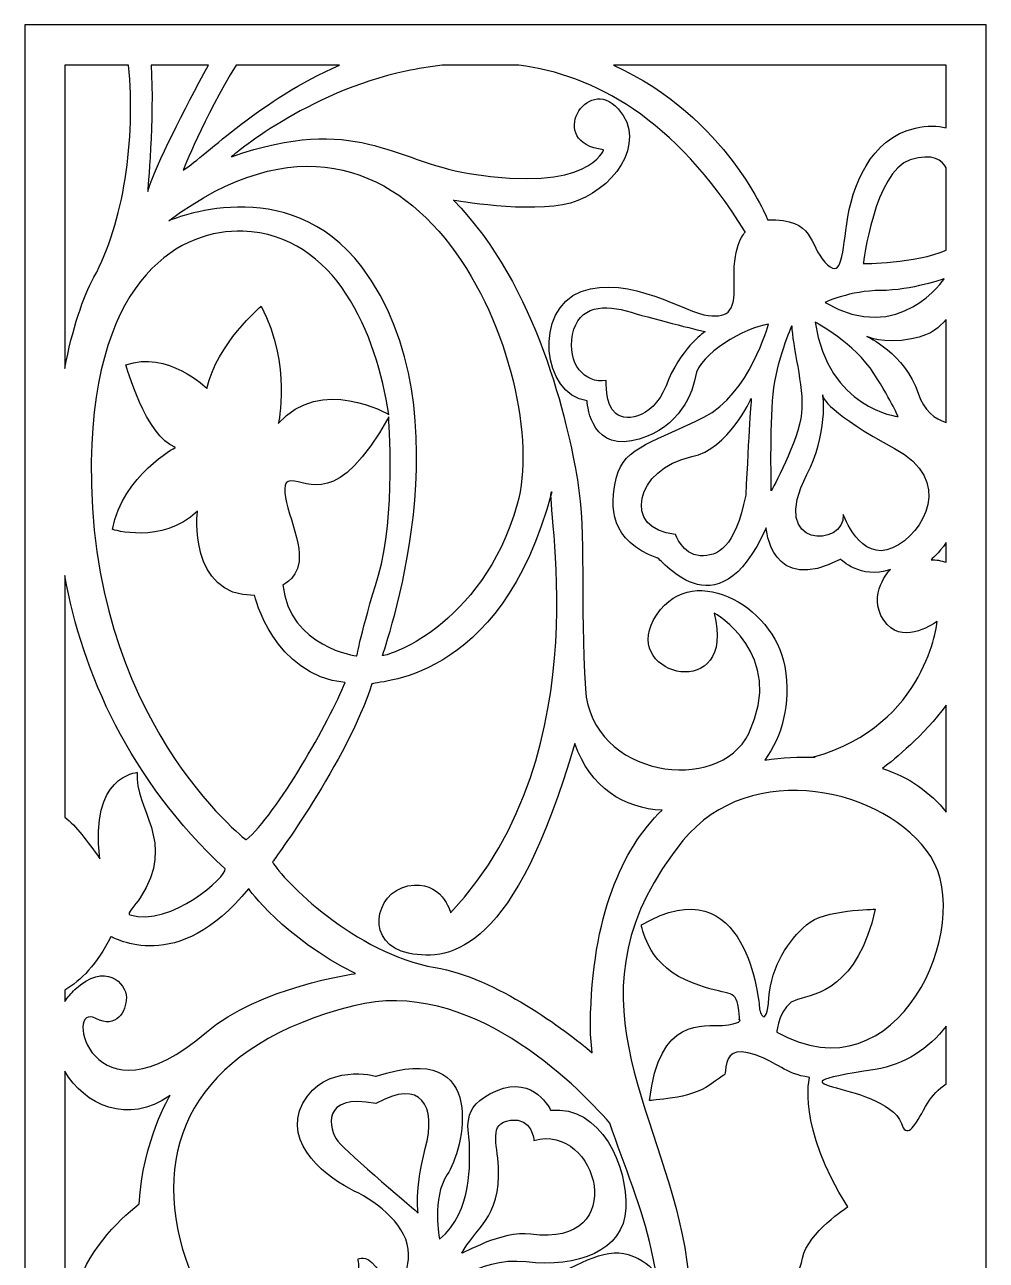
# Model space of a CAD drawing. Header units: centimetres. Extents: x -9.5 to 9.1, y -12.9 to 13.6.
# Drawn here: x -9.48 to -1.02, y 2.77 to 13.62 of the extents above; entities that cross this region are included whole.
import ezdxf

# ---------------------------------------------------------------- set-up
doc = ezdxf.new("R2010")
doc.units = ezdxf.units.CM
doc.header["$MEASUREMENT"] = 0
doc.layers.add('layer 1', color=7, linetype='Continuous')

msp = doc.modelspace()

# ---------------------------------------------------------------- linework, layer by layer
at = {"layer": 'layer 1', "color": 177}
for points, knots in [([(-9.48101, 13.62395), (-9.48101, 13.62395), (-8.61943, 13.62395), (-8.61943, 13.62395), (-8.61943, 13.62395), (-8.61943, 13.62395), (-8.42148, 13.62395), (-8.42148, 13.62395), (-8.42148, 13.62395), (-8.42148, 13.62395), (-7.6676, 13.62395), (-7.6676, 13.62395), (-7.6676, 13.62395), (-7.6676, 13.62395), (-7.38037, 13.62395), (-7.38037, 13.62395), (-7.38037, 13.62395), (-7.38037, 13.62395), (-1.02487, 13.62395), (-1.02487, 13.62395), (-1.02487, 13.62395), (-1.02487, 13.62395), (-1.02487, 12.44206), (-1.02487, 12.44206), (-1.02487, 12.44206), (-1.02487, 12.44206), (-1.02487, 11.17167), (-1.02487, 11.17167), (-1.02487, 11.17167), (-1.02487, 11.17167), (-1.02487, 10.15426), (-1.02487, 10.15426), (-1.02487, 10.15426), (-1.02487, 10.15426), (-1.02487, 9.84898), (-1.02487, 9.84898), (-1.02487, 9.84898), (-1.02487, 9.84898), (-1.02487, 3.67376), (-1.02487, 3.67376), (-1.02487, 3.67376), (-1.02487, 3.67376), (-1.02487, 3.11255), (-1.02487, 3.11255), (-1.02487, 3.11255), (-1.02487, 3.11255), (-1.02487, 2.67914), (-1.02487, 2.67914), (-1.02487, 2.67914), (-1.02487, 2.67914), (-1.02487, 1.79197), (-1.02487, 1.79197), (-1.02487, 1.79197), (-1.02487, 1.79197), (-1.02487, -2.41569), (-1.02487, -2.41569), (-1.02487, -2.41569), (-1.02487, -2.41569), (-1.02487, -2.86143), (-1.02487, -2.86143), (-1.02487, -2.86143), (-1.02487, -2.86143), (-1.02487, -6.16252), (-1.02487, -6.16252), (-1.02487, -6.16252), (-1.02487, -6.16252), (-1.02487, -8.37436), (-1.02487, -8.37436), (-1.02487, -8.37436), (-1.02487, -8.37436), (-1.02487, -10.12692), (-1.02487, -10.12692), (-1.02487, -10.12692), (-1.02487, -10.12692), (-1.02487, -10.74011), (-1.02487, -10.74011), (-1.02487, -10.74011), (-1.02487, -10.74011), (-1.02487, -11.76741), (-1.02487, -11.76741), (-1.02487, -11.76741), (-1.02487, -11.76741), (-1.02487, -12.38402), (-1.02487, -12.38402), (-1.02487, -12.38402), (-1.02487, -12.38402), (-1.02487, -12.67373), (-1.02487, -12.67373), (-1.02487, -12.67373), (-1.02487, -12.67373), (-1.02487, -12.87197), (-1.02487, -12.87197), (-1.02487, -12.87197), (-1.02487, -12.87197), (-1.18515, -12.87197), (-1.18515, -12.87197), (-1.18515, -12.87197), (-1.18515, -12.87197), (-1.89491, -12.87197), (-1.89491, -12.87197), (-1.89491, -12.87197), (-1.89491, -12.87197), (-2.15315, -12.87197), (-2.15315, -12.87197), (-2.15315, -12.87197), (-2.15315, -12.87197), (-3.12878, -12.87197), (-3.12878, -12.87197), (-3.12878, -12.87197), (-3.12878, -12.87197), (-3.45374, -12.87197), (-3.45374, -12.87197), (-3.45374, -12.87197), (-3.45374, -12.87197), (-4.35703, -12.87197), (-4.35703, -12.87197), (-4.35703, -12.87197), (-4.35703, -12.87197), (-6.39578, -12.87197), (-6.39578, -12.87197), (-6.39578, -12.87197), (-6.39578, -12.87197), (-7.62568, -12.87197), (-7.62568, -12.87197), (-7.62568, -12.87197), (-7.62568, -12.87197), (-8.36904, -12.87197), (-8.36904, -12.87197), (-8.36904, -12.87197), (-8.36904, -12.87197), (-8.37936, -12.87197), (-8.37936, -12.87197), (-8.37936, -12.87197), (-8.37936, -12.87197), (-8.60185, -12.87197), (-8.60185, -12.87197), (-8.60185, -12.87197), (-8.60185, -12.87197), (-9.48101, -12.87197), (-9.48101, -12.87197), (-9.48101, -12.87197), (-9.48101, -12.87197), (-9.48101, -10.93718), (-9.48101, -10.93718), (-9.48101, -10.93718), (-9.48101, -10.93718), (-9.48101, -10.2472), (-9.48101, -10.2472), (-9.48101, -10.2472), (-9.48101, -10.2472), (-9.48101, -6.91319), (-9.48101, -6.91319), (-9.48101, -6.91319), (-9.48101, -6.91319), (-9.48101, -6.44379), (-9.48101, -6.44379), (-9.48101, -6.44379), (-9.48101, -6.44379), (-9.48101, -4.87781), (-9.48101, -4.87781), (-9.48101, -4.87781), (-9.48101, -4.87781), (-9.48101, -4.29674), (-9.48101, -4.29674), (-9.48101, -4.29674), (-9.48101, -4.29674), (-9.48101, 2.63289), (-9.48101, 2.63289), (-9.48101, 2.63289), (-9.48101, 2.63289), (-9.48101, 2.89547), (-9.48101, 2.89547), (-9.48101, 2.89547), (-9.48101, 2.89547), (-9.48101, 5.03908), (-9.48101, 5.03908), (-9.48101, 5.03908), (-9.48101, 5.03908), (-9.48101, 5.66925), (-9.48101, 5.66925), (-9.48101, 5.66925), (-9.48101, 5.66925), (-9.48101, 6.14098), (-9.48101, 6.14098), (-9.48101, 6.14098), (-9.48101, 6.14098), (-9.48101, 6.77482), (-9.48101, 6.77482), (-9.48101, 6.77482), (-9.48101, 6.77482), (-9.48101, 13.62395), (-9.48101, 13.62395)], [0, 0, 0, 0, 0.02040816, 0.02040816, 0.02040816, 0.02040816, 0.04081633, 0.04081633, 0.04081633, 0.04081633, 0.06122449, 0.06122449, 0.06122449, 0.06122449, 0.08163265, 0.08163265, 0.08163265, 0.08163265, 0.10204082, 0.10204082, 0.10204082, 0.10204082, 0.12244898, 0.12244898, 0.12244898, 0.12244898, 0.14285714, 0.14285714, 0.14285714, 0.14285714, 0.16326531, 0.16326531, 0.16326531, 0.16326531, 0.18367347, 0.18367347, 0.18367347, 0.18367347, 0.20408163, 0.20408163, 0.20408163, 0.20408163, 0.2244898, 0.2244898, 0.2244898, 0.2244898, 0.24489796, 0.24489796, 0.24489796, 0.24489796, 0.26530612, 0.26530612, 0.26530612, 0.26530612, 0.28571429, 0.28571429, 0.28571429, 0.28571429, 0.30612245, 0.30612245, 0.30612245, 0.30612245, 0.32653061, 0.32653061, 0.32653061, 0.32653061, 0.34693878, 0.34693878, 0.34693878, 0.34693878, 0.36734694, 0.36734694, 0.36734694, 0.36734694, 0.3877551, 0.3877551, 0.3877551, 0.3877551, 0.40816327, 0.40816327, 0.40816327, 0.40816327, 0.42857143, 0.42857143, 0.42857143, 0.42857143, 0.44897959, 0.44897959, 0.44897959, 0.44897959, 0.46938776, 0.46938776, 0.46938776, 0.46938776, 0.48979592, 0.48979592, 0.48979592, 0.48979592, 0.51020408, 0.51020408, 0.51020408, 0.51020408, 0.53061224, 0.53061224, 0.53061224, 0.53061224, 0.55102041, 0.55102041, 0.55102041, 0.55102041, 0.57142857, 0.57142857, 0.57142857, 0.57142857, 0.59183673, 0.59183673, 0.59183673, 0.59183673, 0.6122449, 0.6122449, 0.6122449, 0.6122449, 0.63265306, 0.63265306, 0.63265306, 0.63265306, 0.65306122, 0.65306122, 0.65306122, 0.65306122, 0.67346939, 0.67346939, 0.67346939, 0.67346939, 0.69387755, 0.69387755, 0.69387755, 0.69387755, 0.71428571, 0.71428571, 0.71428571, 0.71428571, 0.73469388, 0.73469388, 0.73469388, 0.73469388, 0.75510204, 0.75510204, 0.75510204, 0.75510204, 0.7755102, 0.7755102, 0.7755102, 0.7755102, 0.79591837, 0.79591837, 0.79591837, 0.79591837, 0.81632653, 0.81632653, 0.81632653, 0.81632653, 0.83673469, 0.83673469, 0.83673469, 0.83673469, 0.85714286, 0.85714286, 0.85714286, 0.85714286, 0.87755102, 0.87755102, 0.87755102, 0.87755102, 0.89795918, 0.89795918, 0.89795918, 0.89795918, 0.91836735, 0.91836735, 0.91836735, 0.91836735, 0.93877551, 0.93877551, 0.93877551, 0.93877551, 0.95918367, 0.95918367, 0.95918367, 0.95918367, 1, 1, 1, 1]), ([(-6.33329, 8.08123), (-6.33024, 8.06092), (-5.46062, 8.31624), (-5.14952, 9.41114), (-5.14952, 9.41114), (-4.83841, 10.50604), (-6.00676, 13.5475), (-8.21277, 11.90145), (-8.21277, 11.90145), (-8.21277, 11.90145), (-7.16621, 12.35516), (-6.51626, 11.49476), (-6.51626, 11.49476), (-5.5493, 10.21461), (-6.33634, 8.10153), (-6.33329, 8.08123)], [0, 0, 0, 0, 0.2, 0.2, 0.2, 0.2, 0.4, 0.4, 0.4, 0.4, 0.6, 0.6, 0.6, 0.6, 1, 1, 1, 1]), ([(-9.12867, 13.26878), (-9.12867, 13.26878), (-8.56755, 13.26878), (-8.56755, 13.26878), (-8.56755, 13.26878), (-8.50432, 12.60866), (-8.60953, 11.88565), (-8.87226, 11.40395), (-8.87226, 11.40395), (-8.96598, 11.23212), (-9.06267, 10.95258), (-9.12867, 10.60141), (-9.12867, 10.60141), (-9.12867, 10.60141), (-9.12867, 13.26878), (-9.12867, 13.26878)], [0, 0, 0, 0, 0.2, 0.2, 0.2, 0.2, 0.4, 0.4, 0.4, 0.4, 0.6, 0.6, 0.6, 0.6, 1, 1, 1, 1]), ([(-8.36877, 13.26878), (-8.36877, 13.26878), (-7.8645, 13.26878), (-7.8645, 13.26878), (-7.8645, 13.26878), (-8.08022, 12.87274), (-8.31844, 12.40972), (-8.39959, 12.15685), (-8.39959, 12.15685), (-8.39959, 12.15685), (-8.34144, 12.80181), (-8.36877, 13.26878)], [0, 0, 0, 0, 0.25, 0.25, 0.25, 0.25, 0.5, 0.5, 0.5, 0.5, 1, 1, 1, 1]), ([(-7.62182, 13.26878), (-7.62182, 13.26878), (-6.71164, 13.26878), (-6.71164, 13.26878), (-6.71164, 13.26878), (-7.40885, 12.96676), (-7.87105, 12.48643), (-8.08794, 12.34524), (-8.08794, 12.34524), (-8.08794, 12.34524), (-7.90525, 12.80598), (-7.62182, 13.26878)], [0, 0, 0, 0, 0.25, 0.25, 0.25, 0.25, 0.5, 0.5, 0.5, 0.5, 1, 1, 1, 1]), ([(-2.53005, 7.18567), (-2.66976, 7.19101), (-2.81975, 7.18472), (-2.97246, 7.16001), (-2.97246, 7.16001), (-2.82007, 7.37089), (-2.74152, 7.65066), (-2.79774, 7.98423), (-2.79774, 7.98423), (-2.88852, 8.52315), (-3.6492, 8.94155), (-3.95022, 8.39436), (-3.95022, 8.39436), (-4.22542, 7.894), (-3.21222, 7.65814), (-3.41886, 8.45367), (-3.41886, 8.45367), (-3.41886, 8.45367), (-2.77821, 8.09579), (-3.11385, 7.3962), (-3.11385, 7.3962), (-3.37457, 6.85266), (-4.50121, 7.0108), (-4.55043, 7.78657), (-4.55043, 7.78657), (-4.59965, 8.56234), (-4.5399, 9.13592), (-4.62059, 9.62395), (-4.62059, 9.62395), (-4.70128, 10.11197), (-4.97155, 11.336), (-5.71137, 12.08177), (-5.71137, 12.08177), (-5.71137, 12.08177), (-5.03928, 11.95945), (-4.68255, 12.0563), (-4.68255, 12.0563), (-4.32582, 12.15315), (-3.98949, 12.5792), (-4.26205, 12.88578), (-4.26205, 12.88578), (-4.53461, 13.19236), (-4.90277, 12.58717), (-4.38974, 12.52428), (-4.38974, 12.52428), (-4.38974, 12.52428), (-4.51167, 12.14225), (-5.57347, 12.31689), (-5.57347, 12.31689), (-6.25151, 12.42838), (-6.56062, 12.84491), (-7.66319, 12.46394), (-7.66319, 12.46394), (-7.66319, 12.46394), (-7.00207, 13.03283), (-6.12817, 13.21622), (-6.12817, 13.21622), (-6.02592, 13.23768), (-5.9198, 13.25582), (-5.81066, 13.26878), (-5.81066, 13.26878), (-5.81066, 13.26878), (-5.13502, 13.26878), (-5.13502, 13.26878), (-5.13502, 13.26878), (-4.47584, 13.18211), (-3.76826, 12.80944), (-3.14445, 11.80332), (-3.14445, 11.80332), (-3.14445, 11.80332), (-3.25381, 11.69271), (-3.24209, 11.39776), (-3.24209, 11.39776), (-3.23036, 11.10282), (-3.28318, 11.04969), (-3.47116, 11.0674), (-3.47116, 11.0674), (-3.65915, 11.08511), (-4.16375, 11.43384), (-4.58698, 11.2787), (-4.58698, 11.2787), (-5.01021, 11.12356), (-4.93315, 10.36821), (-4.53475, 10.31903), (-4.53475, 10.31903), (-4.53475, 10.31903), (-4.51849, 9.89284), (-4.14448, 9.96661), (-4.14448, 9.96661), (-3.77047, 10.04037), (-3.61599, 10.33543), (-3.58347, 10.53213), (-3.58347, 10.53213), (-3.55094, 10.72884), (-3.14441, 10.96652), (-2.94115, 10.99111), (-2.94115, 10.99111), (-2.94115, 10.99111), (-3.10503, 10.37791), (-3.50989, 10.17385), (-3.50989, 10.17385), (-3.91475, 9.96979), (-4.2133, 9.91534), (-4.27758, 9.64689), (-4.27758, 9.64689), (-4.34187, 9.37843), (-4.326, 9.08626), (-3.9231, 8.93734), (-3.9231, 8.93734), (-3.90659, 8.97419), (-3.39955, 8.21983), (-2.96049, 9.20383), (-2.96049, 9.20383), (-2.96049, 9.20383), (-2.92202, 8.60391), (-2.3054, 8.92644), (-2.3054, 8.92644), (-2.3054, 8.92644), (-2.13197, 8.74584), (-1.86863, 8.83614), (-1.86863, 8.83614), (-1.86863, 8.83614), (-2.08061, 8.61686), (-1.92645, 8.39107), (-1.92645, 8.39107), (-1.7723, 8.16527), (-1.51535, 8.34588), (-1.45756, 8.37815), (-1.45756, 8.37815), (-1.45756, 8.37815), (-1.54413, 7.47091), (-2.54111, 7.18852), (-2.54111, 7.18852), (-2.54111, 7.18852), (-2.53005, 7.18567), (-2.53005, 7.18567)], [0, 0, 0, 0, 0.02857143, 0.02857143, 0.02857143, 0.02857143, 0.05714286, 0.05714286, 0.05714286, 0.05714286, 0.08571429, 0.08571429, 0.08571429, 0.08571429, 0.11428571, 0.11428571, 0.11428571, 0.11428571, 0.14285714, 0.14285714, 0.14285714, 0.14285714, 0.17142857, 0.17142857, 0.17142857, 0.17142857, 0.2, 0.2, 0.2, 0.2, 0.22857143, 0.22857143, 0.22857143, 0.22857143, 0.25714286, 0.25714286, 0.25714286, 0.25714286, 0.28571429, 0.28571429, 0.28571429, 0.28571429, 0.31428571, 0.31428571, 0.31428571, 0.31428571, 0.34285714, 0.34285714, 0.34285714, 0.34285714, 0.37142857, 0.37142857, 0.37142857, 0.37142857, 0.4, 0.4, 0.4, 0.4, 0.42857143, 0.42857143, 0.42857143, 0.42857143, 0.45714286, 0.45714286, 0.45714286, 0.45714286, 0.48571429, 0.48571429, 0.48571429, 0.48571429, 0.51428571, 0.51428571, 0.51428571, 0.51428571, 0.54285714, 0.54285714, 0.54285714, 0.54285714, 0.57142857, 0.57142857, 0.57142857, 0.57142857, 0.6, 0.6, 0.6, 0.6, 0.62857143, 0.62857143, 0.62857143, 0.62857143, 0.65714286, 0.65714286, 0.65714286, 0.65714286, 0.68571429, 0.68571429, 0.68571429, 0.68571429, 0.71428571, 0.71428571, 0.71428571, 0.71428571, 0.74285714, 0.74285714, 0.74285714, 0.74285714, 0.77142857, 0.77142857, 0.77142857, 0.77142857, 0.8, 0.8, 0.8, 0.8, 0.82857143, 0.82857143, 0.82857143, 0.82857143, 0.85714286, 0.85714286, 0.85714286, 0.85714286, 0.88571429, 0.88571429, 0.88571429, 0.88571429, 0.91428571, 0.91428571, 0.91428571, 0.91428571, 0.94285714, 0.94285714, 0.94285714, 0.94285714, 1, 1, 1, 1]), ([(-4.30346, 13.26878), (-4.30346, 13.26878), (-1.37721, 13.26878), (-1.37721, 13.26878), (-1.37721, 13.26878), (-1.37721, 13.26878), (-1.37721, 12.71757), (-1.37721, 12.71757), (-1.37721, 12.71757), (-1.45255, 12.73573), (-1.54232, 12.7387), (-1.64888, 12.71535), (-1.64888, 12.71535), (-2.04627, 12.62826), (-2.20725, 12.19783), (-2.25189, 11.87529), (-2.25189, 11.87529), (-2.29654, 11.55276), (-2.30351, 11.38774), (-2.44489, 11.53775), (-2.44489, 11.53775), (-2.58627, 11.68777), (-2.52826, 11.9215), (-2.94772, 11.90976), (-2.94772, 11.90976), (-2.94772, 11.90976), (-3.30485, 12.8135), (-4.30346, 13.26878)], [0, 0, 0, 0, 0.125, 0.125, 0.125, 0.125, 0.25, 0.25, 0.25, 0.25, 0.375, 0.375, 0.375, 0.375, 0.5, 0.5, 0.5, 0.5, 0.625, 0.625, 0.625, 0.625, 0.75, 0.75, 0.75, 0.75, 1, 1, 1, 1]), ([(-1.37721, 12.36483), (-1.37721, 12.36483), (-1.37721, 11.64164), (-1.37721, 11.64164), (-1.37721, 11.64164), (-1.64567, 11.52516), (-2.1066, 11.52466), (-2.1066, 11.52466), (-2.1066, 11.52466), (-2.1066, 11.52466), (-2.0083, 12.33153), (-1.69513, 12.43635), (-1.69513, 12.43635), (-1.49221, 12.49961), (-1.41029, 12.42999), (-1.37721, 12.36483)], [0, 0, 0, 0, 0.2, 0.2, 0.2, 0.2, 0.4, 0.4, 0.4, 0.4, 0.6, 0.6, 0.6, 0.6, 1, 1, 1, 1]), ([(-7.53328, 6.45995), (-7.53328, 6.45995), (-8.92939, 7.52631), (-8.89534, 9.7864), (-8.89534, 9.7864), (-8.87037, 11.44379), (-8.08054, 11.82838), (-7.56243, 11.80939), (-7.56243, 11.80939), (-6.74298, 11.77939), (-6.3853, 10.90326), (-6.2795, 10.19972), (-6.2795, 10.19972), (-6.2795, 10.19972), (-6.87768, 10.54508), (-7.25078, 10.11922), (-7.25078, 10.11922), (-7.25078, 10.11922), (-7.13125, 10.63001), (-7.4016, 11.14947), (-7.4016, 11.14947), (-7.4016, 11.14947), (-7.79379, 10.81749), (-7.87804, 10.42829), (-7.87804, 10.42829), (-7.87804, 10.42829), (-8.23292, 10.77047), (-8.59023, 10.63345), (-8.59023, 10.63345), (-8.59023, 10.63345), (-8.41934, 10.00704), (-8.15524, 9.90916), (-8.15524, 9.90916), (-8.15524, 9.90916), (-8.61313, 9.66774), (-8.70939, 9.18828), (-8.70939, 9.18828), (-8.70939, 9.18828), (-8.27905, 9.05128), (-7.96196, 9.3481), (-7.96196, 9.3481), (-7.96196, 9.3481), (-8.04646, 8.60153), (-7.4596, 8.60841), (-7.4596, 8.60841), (-7.4596, 8.60841), (-7.29307, 7.90743), (-6.66345, 7.84266), (-6.66345, 7.84266), (-6.79742, 7.50882), (-7.26762, 6.68197), (-7.53328, 6.45995)], [0, 0, 0, 0, 0.07142857, 0.07142857, 0.07142857, 0.07142857, 0.14285714, 0.14285714, 0.14285714, 0.14285714, 0.21428571, 0.21428571, 0.21428571, 0.21428571, 0.28571429, 0.28571429, 0.28571429, 0.28571429, 0.35714286, 0.35714286, 0.35714286, 0.35714286, 0.42857143, 0.42857143, 0.42857143, 0.42857143, 0.5, 0.5, 0.5, 0.5, 0.57142857, 0.57142857, 0.57142857, 0.57142857, 0.64285714, 0.64285714, 0.64285714, 0.64285714, 0.71428571, 0.71428571, 0.71428571, 0.71428571, 0.78571429, 0.78571429, 0.78571429, 0.78571429, 0.85714286, 0.85714286, 0.85714286, 0.85714286, 1, 1, 1, 1]), ([(-1.39444, 11.39286), (-1.39444, 11.39286), (-1.78573, 10.79718), (-2.44053, 11.18357), (-2.44053, 11.18357), (-2.44053, 11.18357), (-2.22492, 11.28821), (-1.95342, 11.28821), (-1.95342, 11.28821), (-1.68191, 11.28821), (-1.39444, 11.39286), (-1.39444, 11.39286)], [0, 0, 0, 0, 0.25, 0.25, 0.25, 0.25, 0.5, 0.5, 0.5, 0.5, 1, 1, 1, 1]), ([(-3.49715, 10.92634), (-3.49715, 10.92634), (-3.91475, 11.02623), (-4.14833, 11.09758), (-4.14833, 11.09758), (-4.3819, 11.16893), (-4.61072, 11.16022), (-4.66266, 10.90176), (-4.66266, 10.90176), (-4.7146, 10.64329), (-4.55755, 10.46832), (-4.36644, 10.49686), (-4.36644, 10.49686), (-4.36644, 10.49686), (-4.3819, 10.28647), (-4.28201, 10.20718), (-4.28201, 10.20718), (-4.18212, 10.12789), (-3.93123, 10.16836), (-3.81798, 10.51084), (-3.81798, 10.51084), (-3.68114, 10.81372), (-3.49715, 10.92634), (-3.49715, 10.92634)], [0, 0, 0, 0, 0.14285714, 0.14285714, 0.14285714, 0.14285714, 0.28571429, 0.28571429, 0.28571429, 0.28571429, 0.42857143, 0.42857143, 0.42857143, 0.42857143, 0.57142857, 0.57142857, 0.57142857, 0.57142857, 0.71428571, 0.71428571, 0.71428571, 0.71428571, 1, 1, 1, 1]), ([(-2.91548, 9.52779), (-2.91548, 9.52779), (-2.67022, 9.97162), (-2.64855, 10.21091), (-2.64855, 10.21091), (-2.62688, 10.45021), (-2.73498, 10.81123), (-2.73498, 10.97801), (-2.73498, 10.97801), (-2.73498, 10.97801), (-2.87058, 10.67344), (-2.89944, 10.37615), (-2.89944, 10.37615), (-2.9283, 10.07886), (-2.91548, 9.52779), (-2.91548, 9.52779)], [0, 0, 0, 0, 0.2, 0.2, 0.2, 0.2, 0.4, 0.4, 0.4, 0.4, 0.6, 0.6, 0.6, 0.6, 1, 1, 1, 1]), ([(-1.80053, 10.17956), (-1.80053, 10.17956), (-2.41774, 10.25134), (-2.52852, 11.00911), (-2.52852, 11.00911), (-2.52852, 11.00911), (-2.17923, 10.82221), (-2.01306, 10.55899), (-2.01306, 10.55899), (-1.84689, 10.29576), (-1.80053, 10.17956), (-1.80053, 10.17956)], [0, 0, 0, 0, 0.25, 0.25, 0.25, 0.25, 0.5, 0.5, 0.5, 0.5, 1, 1, 1, 1]), ([(-1.37721, 11.0325), (-1.37721, 11.0325), (-1.37721, 10.12839), (-1.37721, 10.12839), (-1.37721, 10.12839), (-1.47929, 10.15768), (-1.57177, 10.2316), (-1.62358, 10.38522), (-1.62358, 10.38522), (-1.74144, 10.73465), (-2.07462, 10.88493), (-2.07462, 10.88493), (-2.07462, 10.88493), (-2.07462, 10.88493), (-1.93658, 10.81292), (-1.68137, 10.86348), (-1.68137, 10.86348), (-1.48207, 10.90298), (-1.44888, 10.9667), (-1.37721, 11.0325)], [0, 0, 0, 0, 0.16666667, 0.16666667, 0.16666667, 0.16666667, 0.33333333, 0.33333333, 0.33333333, 0.33333333, 0.5, 0.5, 0.5, 0.5, 0.66666667, 0.66666667, 0.66666667, 0.66666667, 1, 1, 1, 1]), ([(-3.09135, 10.34011), (-3.09135, 10.34011), (-3.29345, 9.89225), (-3.61392, 9.828), (-3.61392, 9.828), (-4.1141, 9.72771), (-4.23323, 9.18147), (-3.75809, 9.14477), (-3.75809, 9.14477), (-3.75809, 9.14477), (-3.6998, 8.96651), (-3.54234, 8.95769), (-3.54234, 8.95769), (-3.38488, 8.94887), (-3.23486, 9.02509), (-3.1406, 9.48952), (-3.1406, 9.48952), (-3.11436, 10.02742), (-3.09135, 10.34011), (-3.09135, 10.34011)], [0, 0, 0, 0, 0.16666667, 0.16666667, 0.16666667, 0.16666667, 0.33333333, 0.33333333, 0.33333333, 0.33333333, 0.5, 0.5, 0.5, 0.5, 0.66666667, 0.66666667, 0.66666667, 0.66666667, 1, 1, 1, 1]), ([(-2.46547, 10.3703), (-2.45284, 10.38563), (-2.423, 10.01421), (-2.60191, 9.67023), (-2.60191, 9.67023), (-2.94902, 9.00302), (-2.26246, 9.03405), (-2.28278, 9.31857), (-2.28278, 9.31857), (-2.28278, 9.31857), (-2.13157, 8.89669), (-1.84845, 9.02575), (-1.84845, 9.02575), (-1.56533, 9.1548), (-1.31248, 9.62373), (-1.83124, 9.90016), (-1.83124, 9.90016), (-2.39175, 10.19887), (-2.4781, 10.35496), (-2.46547, 10.3703)], [0, 0, 0, 0, 0.16666667, 0.16666667, 0.16666667, 0.16666667, 0.33333333, 0.33333333, 0.33333333, 0.33333333, 0.5, 0.5, 0.5, 0.5, 0.66666667, 0.66666667, 0.66666667, 0.66666667, 1, 1, 1, 1]), ([(-6.56008, 8.07709), (-6.56008, 8.07709), (-7.15172, 8.14796), (-7.21038, 8.70229), (-7.21038, 8.70229), (-7.21038, 8.70229), (-7.05133, 8.76501), (-7.06599, 8.97935), (-7.06599, 8.97935), (-7.08065, 9.19369), (-7.29328, 9.61498), (-7.13931, 9.61498), (-7.13931, 9.61498), (-6.98534, 9.61498), (-6.72712, 9.37108), (-6.27986, 10.1767), (-6.27986, 10.1767), (-6.27986, 10.1767), (-6.21608, 9.28977), (-6.37006, 8.78718), (-6.37006, 8.78718), (-6.52403, 8.28459), (-6.56008, 8.07709), (-6.56008, 8.07709)], [0, 0, 0, 0, 0.14285714, 0.14285714, 0.14285714, 0.14285714, 0.28571429, 0.28571429, 0.28571429, 0.28571429, 0.42857143, 0.42857143, 0.42857143, 0.42857143, 0.57142857, 0.57142857, 0.57142857, 0.57142857, 0.71428571, 0.71428571, 0.71428571, 0.71428571, 1, 1, 1, 1]), ([(-3.87598, 6.72083), (-4.23105, 6.37548), (-4.49141, 5.796), (-4.50611, 4.84969), (-4.50611, 4.84969), (-4.50744, 4.76421), (-4.50131, 4.67746), (-4.48947, 4.58983), (-4.48947, 4.58983), (-4.73228, 4.79092), (-5.33242, 5.24782), (-5.87249, 5.33856), (-5.87249, 5.33856), (-6.5694, 5.45564), (-7.21895, 6.11155), (-7.30112, 6.26687), (-7.30112, 6.26687), (-7.30112, 6.26687), (-6.64294, 7.15698), (-6.42723, 7.83004), (-6.42723, 7.83004), (-6.42715, 7.8611), (-5.29613, 7.80278), (-4.84589, 9.51919), (-4.84589, 9.51919), (-4.91965, 9.49789), (-4.38339, 7.25317), (-5.7359, 5.81996), (-5.7359, 5.81996), (-5.7359, 5.81996), (-5.81068, 6.11619), (-6.11122, 6.0556), (-6.11122, 6.0556), (-6.41176, 5.99501), (-6.48632, 5.53643), (-6.10454, 5.46314), (-6.10454, 5.46314), (-5.72277, 5.38986), (-5.17097, 5.4949), (-4.64274, 7.30809), (-4.64274, 7.30809), (-4.51176, 6.91821), (-4.20422, 6.73546), (-3.87598, 6.72083)], [0, 0, 0, 0, 0.08333333, 0.08333333, 0.08333333, 0.08333333, 0.16666667, 0.16666667, 0.16666667, 0.16666667, 0.25, 0.25, 0.25, 0.25, 0.33333333, 0.33333333, 0.33333333, 0.33333333, 0.41666667, 0.41666667, 0.41666667, 0.41666667, 0.5, 0.5, 0.5, 0.5, 0.58333333, 0.58333333, 0.58333333, 0.58333333, 0.66666667, 0.66666667, 0.66666667, 0.66666667, 0.75, 0.75, 0.75, 0.75, 0.83333333, 0.83333333, 0.83333333, 0.83333333, 1, 1, 1, 1]), ([(-1.37721, 9.07402), (-1.37721, 9.07402), (-1.37721, 8.89935), (-1.37721, 8.89935), (-1.37721, 8.89935), (-1.42102, 8.91552), (-1.46648, 8.92291), (-1.51095, 8.92147), (-1.51095, 8.92147), (-1.51095, 8.92147), (-1.44483, 8.97595), (-1.37721, 9.07402)], [0, 0, 0, 0, 0.25, 0.25, 0.25, 0.25, 0.5, 0.5, 0.5, 0.5, 1, 1, 1, 1]), ([(-9.12867, 6.66069), (-9.12867, 6.66069), (-9.12867, 8.78317), (-9.12867, 8.78317), (-9.12867, 8.78317), (-8.97123, 7.92398), (-8.56511, 6.9972), (-7.71956, 6.20426), (-7.71956, 6.20426), (-7.69789, 6.14638), (-8.19397, 5.69036), (-8.556, 5.80006), (-8.556, 5.80006), (-8.5874, 5.80957), (-8.50863, 5.8852), (-8.46576, 5.9503), (-8.46576, 5.9503), (-8.13793, 6.4478), (-8.52206, 6.73335), (-8.49194, 7.05255), (-8.49194, 7.05255), (-8.49194, 7.05255), (-8.91466, 7.02661), (-8.81908, 6.29497), (-8.81908, 6.29497), (-8.93631, 6.45407), (-9.02449, 6.57846), (-9.12867, 6.66069)], [0, 0, 0, 0, 0.125, 0.125, 0.125, 0.125, 0.25, 0.25, 0.25, 0.25, 0.375, 0.375, 0.375, 0.375, 0.5, 0.5, 0.5, 0.5, 0.625, 0.625, 0.625, 0.625, 0.75, 0.75, 0.75, 0.75, 1, 1, 1, 1]), ([(-1.37721, 6.70454), (-1.51468, 6.875), (-1.70046, 7.01079), (-1.93852, 7.08821), (-1.93852, 7.08821), (-1.82833, 7.17116), (-1.57593, 7.37554), (-1.37721, 7.6444), (-1.37721, 7.6444), (-1.37721, 7.6444), (-1.37721, 6.70454), (-1.37721, 6.70454)], [0, 0, 0, 0, 0.25, 0.25, 0.25, 0.25, 0.5, 0.5, 0.5, 0.5, 1, 1, 1, 1]), ([(-3.19429, 4.87874), (-3.18376, 4.87936), (-3.18223, 4.8423), (-3.34492, 4.83015), (-3.34492, 4.83015), (-3.5076, 4.818), (-3.90205, 4.91127), (-3.9864, 4.17026), (-3.9864, 4.17026), (-3.9864, 4.17026), (-3.62136, 4.18391), (-3.45867, 4.30538), (-3.45867, 4.30538), (-3.29599, 4.42686), (-3.33283, 4.36246), (-3.31479, 4.46572), (-3.31479, 4.46572), (-3.29675, 4.56897), (-3.25167, 4.63626), (-3.0549, 4.57036), (-3.0549, 4.57036), (-2.85813, 4.50447), (-2.80075, 4.40567), (-2.57933, 4.37271), (-2.57933, 4.37271), (-2.57933, 4.37271), (-2.69352, 3.94673), (-2.24271, 3.23544), (-2.24271, 3.23544), (-2.24271, 3.23544), (-2.59244, 3.01136), (-2.64173, 2.78421), (-2.64173, 2.78421), (-2.69102, 2.55707), (-2.74427, 2.56102), (-2.82877, 2.45454), (-2.82877, 2.45454), (-2.91327, 2.34807), (-3.29926, 1.9476), (-3.61613, 1.45781), (-3.61613, 1.45781), (-3.61613, 1.45781), (-3.54252, 2.09601), (-3.6769, 2.87682), (-3.6769, 2.87682), (-3.89156, 4.12419), (-4.77068, 5.11994), (-3.69236, 6.45336), (-3.69236, 6.45336), (-3.10144, 7.18409), (-1.90133, 6.91596), (-1.5127, 6.31268), (-1.5127, 6.31268), (-1.12406, 5.70939), (-1.80014, 4.16539), (-2.86659, 4.77124), (-2.86659, 4.77124), (-2.86659, 4.77124), (-2.84783, 5.01236), (-2.68514, 5.05792), (-2.68514, 5.05792), (-2.52246, 5.10347), (-2.15531, 5.15814), (-2.00166, 5.85055), (-2.00166, 5.85055), (-2.00166, 5.85055), (-2.45356, 5.85055), (-2.60721, 5.71389), (-2.60721, 5.71389), (-2.76086, 5.57723), (-2.91508, 5.35535), (-2.93683, 5.07175), (-2.93683, 5.07175), (-2.95857, 4.78814), (-3.02009, 4.94815), (-3.02009, 4.98086), (-3.02009, 4.98086), (-3.02009, 5.01357), (-3.12173, 6.25992), (-4.05816, 5.71261), (-4.05816, 5.71261), (-4.05816, 5.71261), (-4.01435, 5.38419), (-3.67047, 5.23007), (-3.67047, 5.23007), (-3.32659, 5.07596), (-3.23668, 5.16099), (-3.21022, 5.01222), (-3.21022, 5.01222), (-3.18376, 4.86344), (-3.20481, 4.87812), (-3.19429, 4.87874)], [0, 0, 0, 0, 0.04166667, 0.04166667, 0.04166667, 0.04166667, 0.08333333, 0.08333333, 0.08333333, 0.08333333, 0.125, 0.125, 0.125, 0.125, 0.16666667, 0.16666667, 0.16666667, 0.16666667, 0.20833333, 0.20833333, 0.20833333, 0.20833333, 0.25, 0.25, 0.25, 0.25, 0.29166667, 0.29166667, 0.29166667, 0.29166667, 0.33333333, 0.33333333, 0.33333333, 0.33333333, 0.375, 0.375, 0.375, 0.375, 0.41666667, 0.41666667, 0.41666667, 0.41666667, 0.45833333, 0.45833333, 0.45833333, 0.45833333, 0.5, 0.5, 0.5, 0.5, 0.54166667, 0.54166667, 0.54166667, 0.54166667, 0.58333333, 0.58333333, 0.58333333, 0.58333333, 0.625, 0.625, 0.625, 0.625, 0.66666667, 0.66666667, 0.66666667, 0.66666667, 0.70833333, 0.70833333, 0.70833333, 0.70833333, 0.75, 0.75, 0.75, 0.75, 0.79166667, 0.79166667, 0.79166667, 0.79166667, 0.83333333, 0.83333333, 0.83333333, 0.83333333, 0.875, 0.875, 0.875, 0.875, 0.91666667, 0.91666667, 0.91666667, 0.91666667, 1, 1, 1, 1]), ([(-9.12867, 5.03891), (-9.12867, 5.03891), (-9.12867, 5.13918), (-9.12867, 5.13918), (-9.12867, 5.13918), (-8.98726, 5.22292), (-8.84628, 5.36834), (-8.72329, 5.6084), (-8.72329, 5.6084), (-8.69625, 5.6065), (-8.14167, 5.25682), (-7.51219, 6.03123), (-7.51219, 6.03123), (-7.51219, 6.03123), (-7.20036, 5.59644), (-6.57293, 5.28492), (-6.57293, 5.28492), (-6.57293, 5.28492), (-7.42929, 5.16329), (-7.88243, 4.77161), (-7.88243, 4.77161), (-8.90318, 3.88922), (-9.14362, 5.04632), (-8.85556, 4.89176), (-8.85556, 4.89176), (-8.67556, 4.79521), (-8.58682, 4.95122), (-8.58682, 5.075), (-8.58682, 5.075), (-8.58682, 5.19879), (-8.77357, 5.39458), (-9.03919, 5.14485), (-9.03919, 5.14485), (-9.07478, 5.1114), (-9.10433, 5.07585), (-9.12867, 5.03891)], [0, 0, 0, 0, 0.1, 0.1, 0.1, 0.1, 0.2, 0.2, 0.2, 0.2, 0.3, 0.3, 0.3, 0.3, 0.4, 0.4, 0.4, 0.4, 0.5, 0.5, 0.5, 0.5, 0.6, 0.6, 0.6, 0.6, 0.7, 0.7, 0.7, 0.7, 0.8, 0.8, 0.8, 0.8, 1, 1, 1, 1]), ([(-4.33452, 3.97131), (-4.20888, 3.59389), (-4.04758, 3.21605), (-3.97123, 2.86559), (-3.97123, 2.86559), (-3.9554, 2.79294), (-3.93966, 2.7177), (-3.92499, 2.64016), (-3.92499, 2.64016), (-3.96794, 2.71137), (-4.04526, 2.77329), (-4.17294, 2.81557), (-4.17294, 2.81557), (-4.59979, 2.95695), (-5.25634, 2.09842), (-5.81126, 2.47851), (-5.81126, 2.47851), (-5.81126, 2.47851), (-5.51957, 2.80123), (-5.07137, 2.75103), (-5.07137, 2.75103), (-4.62317, 2.70083), (-4.21265, 2.84137), (-4.19482, 3.22098), (-4.19482, 3.22098), (-4.17755, 3.58966), (-4.40836, 4.12694), (-4.85794, 4.08493), (-4.85794, 4.08493), (-4.85794, 4.08493), (-4.99471, 4.39506), (-5.33152, 4.2558), (-5.33152, 4.2558), (-5.66832, 4.11654), (-5.56926, 3.89767), (-5.56926, 3.77165), (-5.56926, 3.77165), (-5.56926, 3.64564), (-5.53609, 3.19588), (-5.83195, 2.94997), (-5.83195, 2.94997), (-5.83195, 2.94997), (-5.90476, 3.31612), (-5.76538, 3.51809), (-5.76538, 3.51809), (-5.626, 3.72006), (-5.37518, 4.72214), (-6.39057, 4.38336), (-6.39057, 4.38336), (-6.39057, 4.38336), (-6.84105, 4.50589), (-7.03412, 4.14549), (-7.03412, 4.14549), (-7.22719, 3.78508), (-6.79815, 3.47513), (-6.58363, 3.37422), (-6.58363, 3.37422), (-6.36912, 3.27331), (-6.10454, 3.05706), (-6.10454, 2.81919), (-6.10454, 2.81919), (-6.10454, 2.58133), (-6.23532, 2.48601), (-6.35314, 2.65509), (-6.35314, 2.65509), (-6.47097, 2.82417), (-6.51583, 2.77906), (-6.54951, 2.77906), (-6.54951, 2.77906), (-6.54951, 2.77906), (-6.49343, 2.49168), (-6.66737, 2.42403), (-6.66737, 2.42403), (-6.84131, 2.35637), (-6.90381, 2.26366), (-6.88084, 2.08378), (-6.88084, 2.08378), (-6.88084, 2.08378), (-7.81706, 1.88298), (-8.09292, 2.86358), (-8.09292, 2.86358), (-8.36878, 3.84417), (-7.9282, 4.66341), (-6.5857, 5.00289), (-6.5857, 5.00289), (-5.5768, 5.25804), (-4.6407, 4.31917), (-4.33452, 3.97131)], [0, 0, 0, 0, 0.04347826, 0.04347826, 0.04347826, 0.04347826, 0.08695652, 0.08695652, 0.08695652, 0.08695652, 0.13043478, 0.13043478, 0.13043478, 0.13043478, 0.17391304, 0.17391304, 0.17391304, 0.17391304, 0.2173913, 0.2173913, 0.2173913, 0.2173913, 0.26086957, 0.26086957, 0.26086957, 0.26086957, 0.30434783, 0.30434783, 0.30434783, 0.30434783, 0.34782609, 0.34782609, 0.34782609, 0.34782609, 0.39130435, 0.39130435, 0.39130435, 0.39130435, 0.43478261, 0.43478261, 0.43478261, 0.43478261, 0.47826087, 0.47826087, 0.47826087, 0.47826087, 0.52173913, 0.52173913, 0.52173913, 0.52173913, 0.56521739, 0.56521739, 0.56521739, 0.56521739, 0.60869565, 0.60869565, 0.60869565, 0.60869565, 0.65217391, 0.65217391, 0.65217391, 0.65217391, 0.69565217, 0.69565217, 0.69565217, 0.69565217, 0.73913043, 0.73913043, 0.73913043, 0.73913043, 0.7826087, 0.7826087, 0.7826087, 0.7826087, 0.82608696, 0.82608696, 0.82608696, 0.82608696, 0.86956522, 0.86956522, 0.86956522, 0.86956522, 0.91304348, 0.91304348, 0.91304348, 0.91304348, 1, 1, 1, 1]), ([(-2.00148, 4.44307), (-1.74214, 4.48328), (-1.53184, 4.62485), (-1.37721, 4.82347), (-1.37721, 4.82347), (-1.37721, 4.82347), (-1.37721, 4.31742), (-1.37721, 4.31742), (-1.37721, 4.31742), (-1.44189, 4.26995), (-1.50362, 4.21263), (-1.53977, 4.14885), (-1.53977, 4.14885), (-1.64199, 3.96854), (-1.69948, 3.85263), (-1.75698, 3.9299), (-1.75698, 3.9299), (-1.85513, 4.35551), (-3.13875, 4.26671), (-2.00148, 4.44307)], [0, 0, 0, 0, 0.16666667, 0.16666667, 0.16666667, 0.16666667, 0.33333333, 0.33333333, 0.33333333, 0.33333333, 0.5, 0.5, 0.5, 0.5, 0.66666667, 0.66666667, 0.66666667, 0.66666667, 1, 1, 1, 1]), ([(-8.47485, 3.26056), (-8.66697, 3.10611), (-8.94976, 2.82853), (-9.02917, 2.48367), (-9.02917, 2.48367), (-9.02919, 2.49188), (-9.06362, 2.56628), (-9.12867, 2.65034), (-9.12867, 2.65034), (-9.12867, 2.65034), (-9.12867, 4.42851), (-9.12867, 4.42851), (-9.12867, 4.42851), (-8.95928, 4.13268), (-8.57138, 3.94953), (-8.20279, 4.21398), (-8.20279, 4.21398), (-8.20279, 4.21398), (-8.44528, 3.81225), (-8.47485, 3.26056)], [0, 0, 0, 0, 0.16666667, 0.16666667, 0.16666667, 0.16666667, 0.33333333, 0.33333333, 0.33333333, 0.33333333, 0.5, 0.5, 0.5, 0.5, 0.66666667, 0.66666667, 0.66666667, 0.66666667, 1, 1, 1, 1]), ([(-6.02142, 3.18286), (-6.02142, 3.18286), (-6.64396, 3.70887), (-6.72654, 3.81135), (-6.72654, 3.81135), (-6.80911, 3.91384), (-6.88185, 4.24047), (-6.39176, 4.14282), (-6.39176, 4.14282), (-5.99699, 4.36612), (-5.85496, 4.12492), (-5.95863, 3.74732), (-5.95863, 3.74732), (-6.0555, 3.37967), (-6.02142, 3.18286), (-6.02142, 3.18286)], [0, 0, 0, 0, 0.2, 0.2, 0.2, 0.2, 0.4, 0.4, 0.4, 0.4, 0.6, 0.6, 0.6, 0.6, 1, 1, 1, 1]), ([(-5.63591, 2.82677), (-5.64084, 2.8166), (-5.28509, 3.03061), (-5.03036, 2.99534), (-5.03036, 2.99534), (-4.1435, 2.87258), (-4.44415, 3.97944), (-5.00248, 3.81845), (-5.00248, 3.81845), (-5.00248, 3.81845), (-5.01671, 4.02456), (-5.21017, 3.99613), (-5.21017, 3.99613), (-5.40364, 3.9677), (-5.3248, 3.79931), (-5.31427, 3.58622), (-5.31427, 3.58622), (-5.2921, 3.13653), (-5.53616, 3.03229), (-5.63591, 2.82677)], [0, 0, 0, 0, 0.16666667, 0.16666667, 0.16666667, 0.16666667, 0.33333333, 0.33333333, 0.33333333, 0.33333333, 0.5, 0.5, 0.5, 0.5, 0.66666667, 0.66666667, 0.66666667, 0.66666667, 1, 1, 1, 1])]:
    msp.add_open_spline(points, degree=3, knots=knots, dxfattribs=at)

doc.saveas('drawing.dxf')
